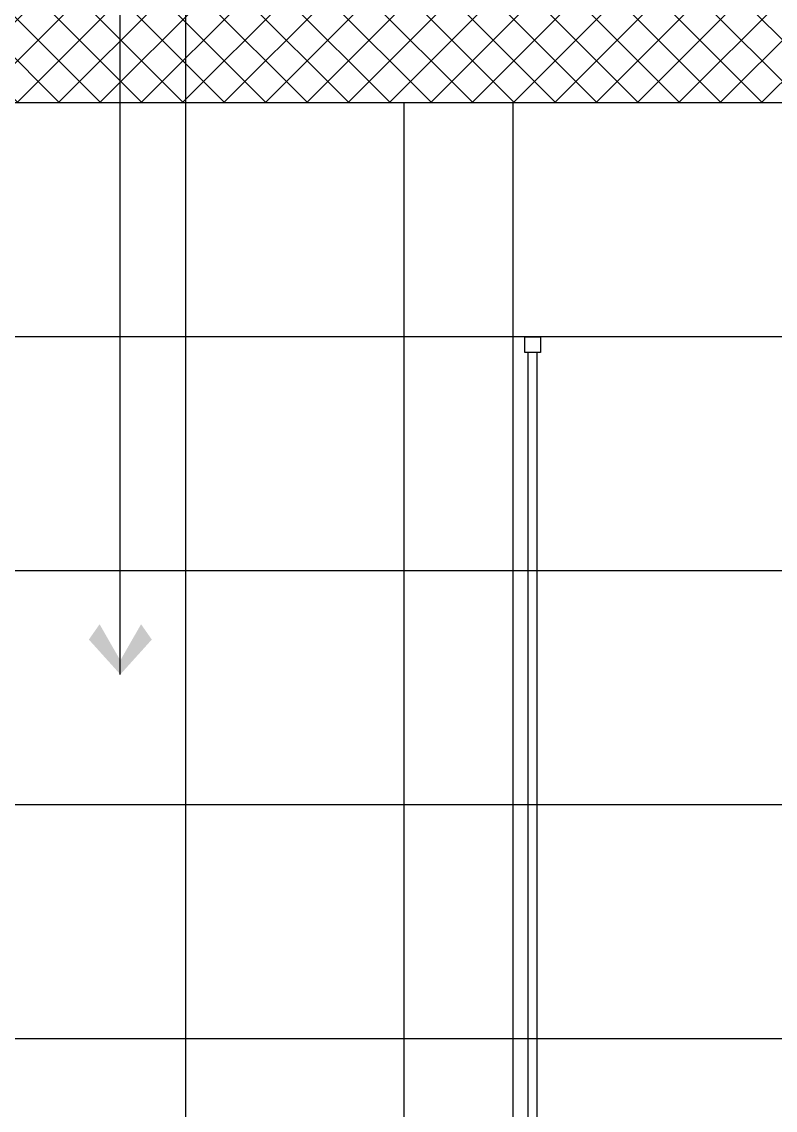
# Model space of a CAD drawing. Extents: x 468514 to 728049, y -74127 to 69080.
# Drawn here: x 613856 to 614822, y -36931 to -35535 of the extents above; entities that cross this region are included whole.
import ezdxf

# ---------------------------------------------------------------- set-up
doc = ezdxf.new("R2010")
doc.units = 0
doc.header["$LTSCALE"] = 500
doc.header["$MEASUREMENT"] = 0
for name, color, linetype in [('E 立面填充', 250, 'Continuous'), ('E 立面家具、洁具', 153, 'Continuous'), ('E 立面材料类别线', 154, 'Continuous'), ('E 立面标注尺寸', 9, 'Continuous'), ('E 立面装饰完成线', 225, 'Continuous')]:
    doc.layers.add(name, color=color, linetype=linetype)
doc.styles.add('PDC DIM', font='PMingLiU-ExtB.ttf', dxfattribs={"width": 0.85})
doc.dimstyles.new('PDC-A2', dxfattribs={"dimscale": 0, "dimtxt": 2.5, "dimasz": 1, "dimexe": 1, "dimexo": 1, "dimgap": 0.7, "dimtad": 1, "dimdec": 0, "dimtxsty": 'PDC DIM', "dimblk": 'ARCHTICK', "dimcen": 1, "dimdle": 1, "dimclrd": 8, "dimclre": 8, "dimclrt": 9, "dimadec": 0, "dimazin": 0, "dimtfac": 1, "dimtdec": 0, "dimtix": 1, "dimtmove": 2, "dimatfit": 3, "dimldrblk": 'PDC A2 T R', "dimfxl": 10, "dimfxlon": 1, "dimarcsym": 0})

# ---------------------------------------------------------------- blocks, each defined once
blk = doc.blocks.new('_ArchTick')
at = {"color": 0, "linetype": 'ByBlock', "const_width": 0.4}
blk.add_lwpolyline([(-0.5, -0.5), (0.5, 0.5)], dxfattribs=at)
blk = doc.blocks.new('PDC A2 T R')
at = {"color": 0, "linetype": 'ByBlock'}
blk.add_line((0, 0), (-2, 0), dxfattribs=at)
for points in [[(-2.147, 0.886), (-1.491, 1.345), (-0.6, 0), (0, 0)], [(-2.147, -0.886), (-1.491, -1.345), (-0.6, 0), (0, 0)]]:
    blk.add_solid(points, dxfattribs=at)

msp = doc.modelspace()

# ---------------------------------------------------------------- hatches: boundary and pattern name
at = {"layer": 'E 立面填充'}
h = msp.add_hatch(dxfattribs=at)
h.set_pattern_fill('ANSI37', color=256, scale=300)
h.set_pattern_definition([(45, (-3507.087, 0), (-26.5165043, 26.5165043), []), (135, (-3507.087, 0), (-26.5165043, -26.5165043), [])])
h.paths.add_polyline_path([(612515.7, -34889), (615415.7, -34889), (615415.7, -35639), (612515.7, -35639)])
h = msp.add_hatch(dxfattribs=at)
h.set_pattern_fill('_USER', color=256, scale=300, pattern_type=0)
h.set_pattern_definition([(0, (612545.65, -38039), (0, 300), [])])
edge = h.paths.add_edge_path(flags=16)
edge.add_arc((613045.7, -36539), 350, 0, 360)
h.paths.add_polyline_path([(612545.7, -35639), (615385.7, -35639), (615385.7, -38039), (612545.7, -38039)])
h = msp.add_hatch(dxfattribs=at)
h.set_pattern_fill('_USER', color=256, scale=600, angle=90, pattern_type=0)
h.set_pattern_definition([(90, (612545.65, -38039), (-600, 4e-14), [])])
h.paths.add_polyline_path([(612545.7, -35639), (615385.7, -35639), (615385.7, -38039), (612545.7, -38039)])
edge = h.paths.add_edge_path(flags=16)
edge.add_arc((613045.7, -36539), 350, 0, 360)

# ---------------------------------------------------------------- linework, layer by layer
at = {"layer": 'E 立面家具、洁具'}
for points in [[(614500.7, -35939), (614520.7, -35939), (614520.7, -35959), (614500.7, -35959)], [(614504.7, -37989), (614516.7, -37989), (614516.7, -35959), (614504.7, -35959)]]:
    msp.add_lwpolyline(points, close=True, dxfattribs=at)
at = {"layer": 'E 立面材料类别线'}
msp.add_line((614485.7, -38039), (614485.7, -35639), dxfattribs=at)
at = {"layer": 'E 立面装饰完成线'}
msp.add_lwpolyline([(612515.7, -34889), (615415.7, -34889), (615415.7, -35639), (612515.7, -35639)], close=True, dxfattribs=at)

# ---------------------------------------------------------------- leaders
at = {"layer": 'E 立面标注尺寸', "annotation_type": 0, "has_hookline": 1, "hookline_direction": 0}
for points, text_width in [([(613982, -36371.9), (613982, -34189), (614296.1, -34189)], 487.1), ([(614065.8, -37362.7), (614065.8, -34339), (614292, -34339)], 352.2)]:
    msp.add_leader(points, dimstyle='PDC-A2', override={"dimscale": 30.000004, "dimtad": 0}, dxfattribs=dict(at, text_width=text_width))

doc.saveas('drawing.dxf')
